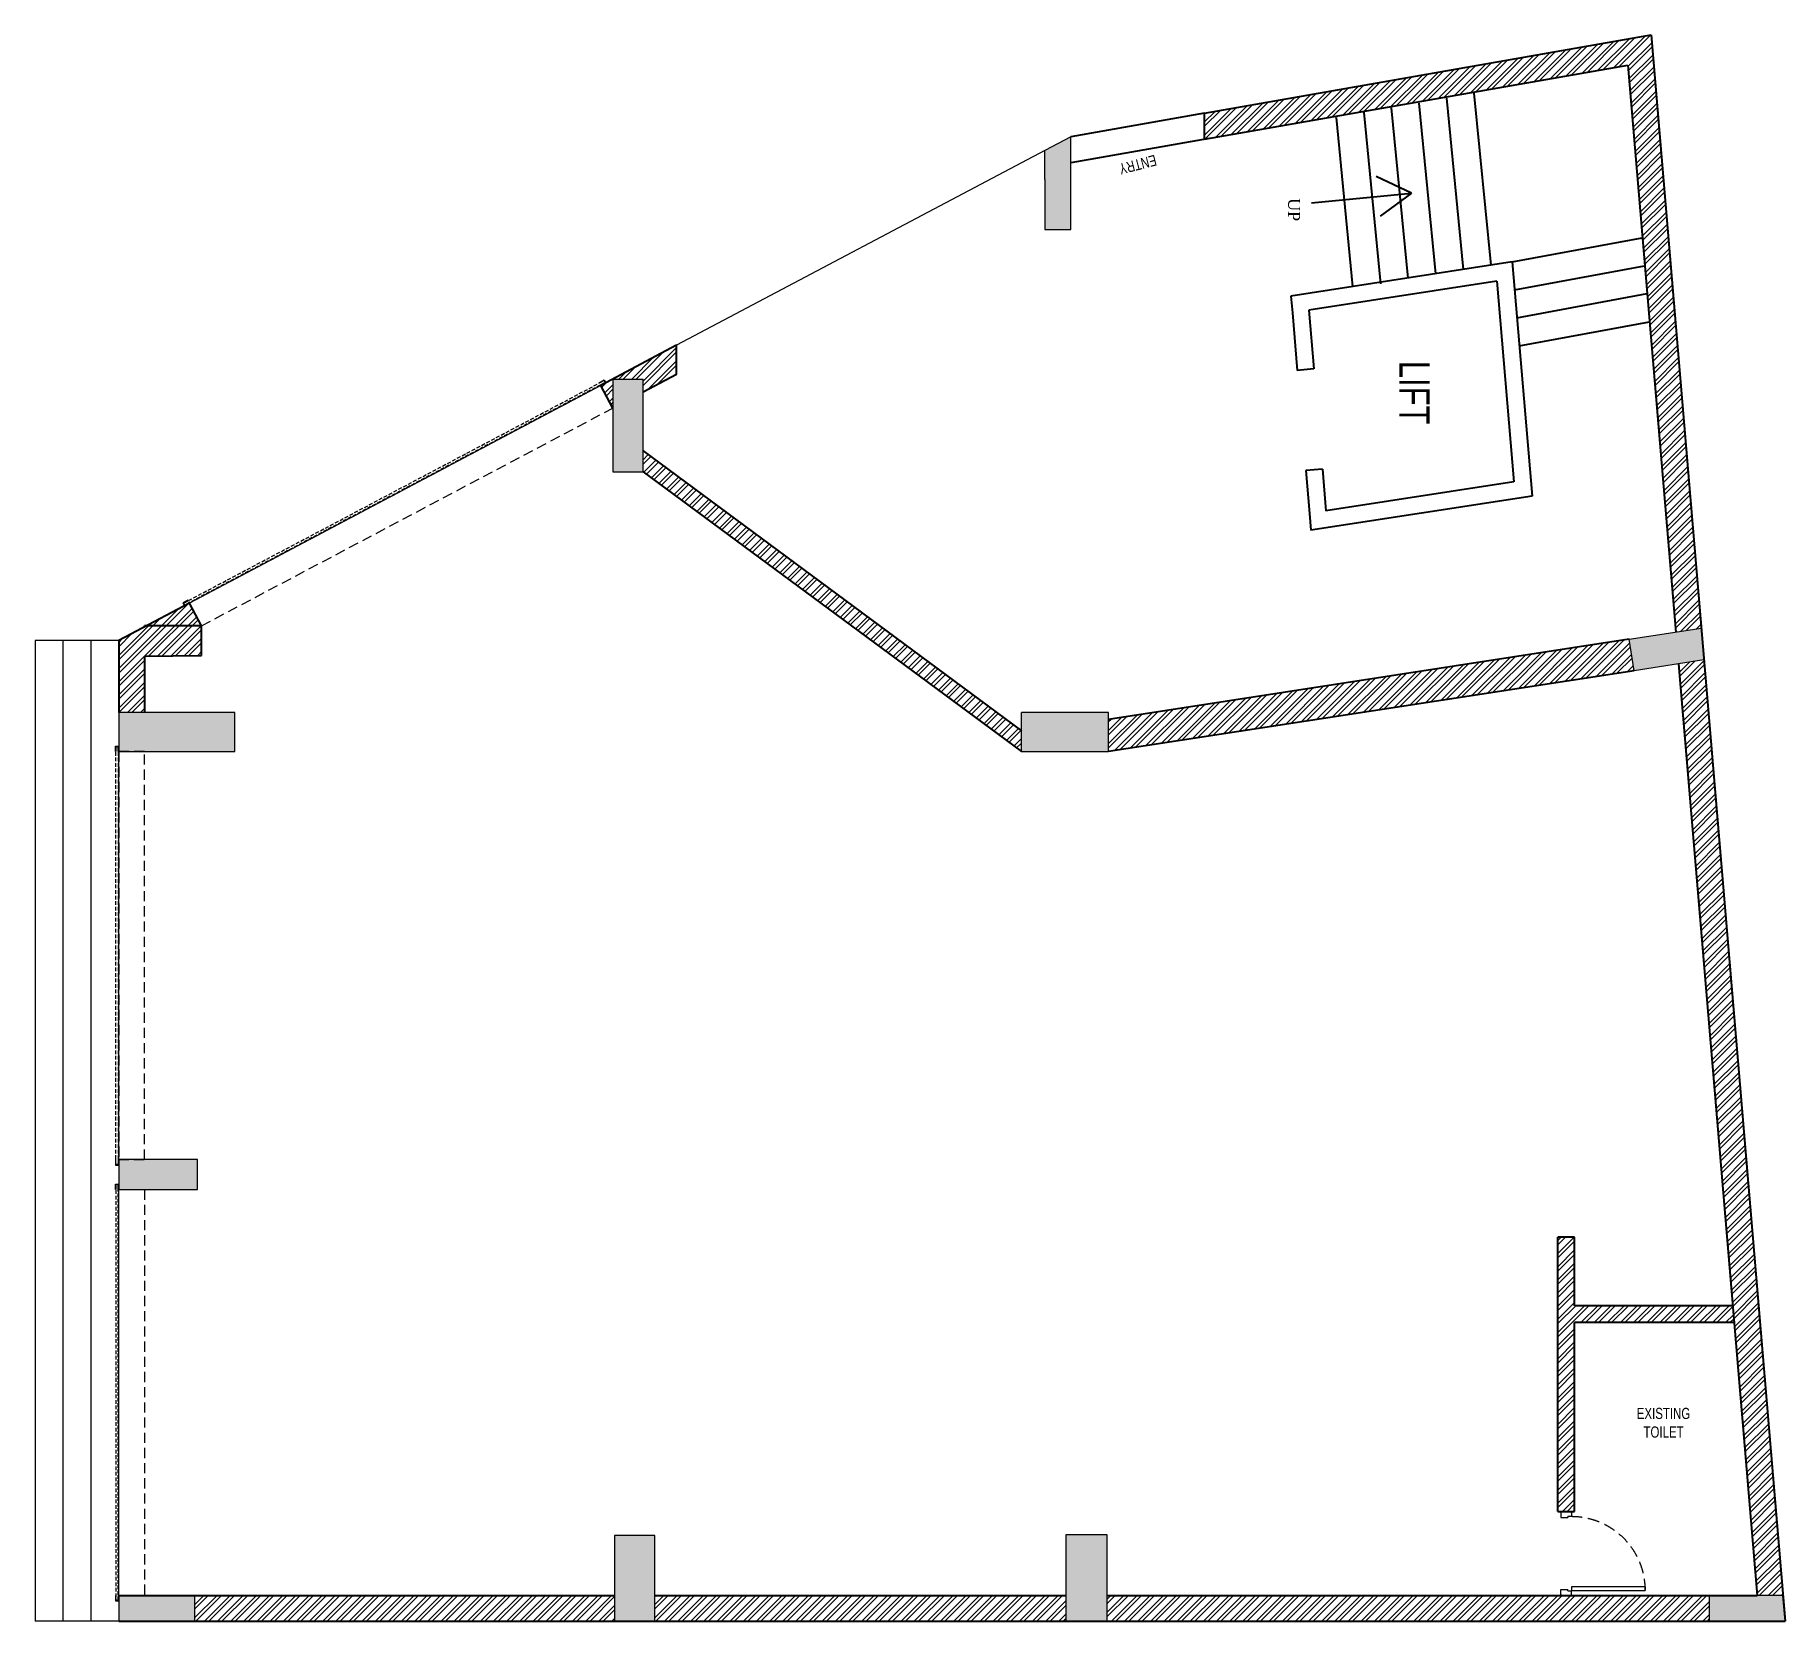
# Model space of a CAD drawing. Header units: feet. Extents: x -15674 to 0, y 0 to 14211.
import ezdxf

# ---------------------------------------------------------------- set-up
doc = ezdxf.new("R2010")
doc.units = ezdxf.units.FT
doc.header["$LTSCALE"] = 33
doc.header["$MEASUREMENT"] = 0
for name, pattern in [('a_p6_plan_L18$0$HIDDEN', [0.375, 0.25, -0.125]), ('HIDDEN2', [4.7625, 3.175, -1.5875]), ('HIDDENX2', [0.75, 0.5, -0.25])]:
    doc.linetypes.add(name, pattern=pattern)
for name, color, linetype, lineweight in [('A-shutter', 8, 'Continuous', 18), ('beam', 90, 'Continuous', 9), ('Column', 243, 'Continuous', 9), ('Door', 2, 'Continuous', 13), ('LENS-DOOR', 34, 'Continuous', 20), ('LENS-TEXT', 31, 'Continuous', 5), ('LN-HATCH', 251, 'Continuous', 0), ('rolling shutter', 1, 'Continuous', 5), ('Steps', 4, 'Continuous', 9)]:
    doc.layers.add(name, color=color, linetype=linetype, lineweight=lineweight)
doc.layers.add('A-WALL', color=1, linetype='Continuous')
doc.styles.add('MtXpl_Times_New_Roma', font='times.ttf')
doc.styles.get("Standard").update_dxf_attribs({"font": 'GILC____.TTF'})
pattern_1 = [(45, (-2882150.93, 5465166.9), (-58.8666395, 58.8666395), []), (45, (-2882111.684, 5465166.9), (-58.8666395, 58.8666395), [])]

# ---------------------------------------------------------------- blocks, each defined once
blk = doc.blocks.new('*U6')
at = {"layer": 'LENS-DOOR'}
for p, q in [((548122, 1779235), (548122, 1778574)), ((548122, 1779235), (548153, 1779235)), ((548153, 1778574), (548153, 1779235)), ((547447, 1778569), (547452, 1778569)), ((547447, 1778484), (547447, 1778569)), ((547452, 1778574), (547489, 1778574)), ((547452, 1778569), (547452, 1778574)), ((547489, 1778540), (547489, 1778574)), ((548122, 1778574), (548153, 1778574)), ((548192, 1778574), (548156, 1778574)), ((548156, 1778540), (548156, 1778574)), ((548192, 1778569), (548192, 1778574)), ((548197, 1778569), (548192, 1778569)), ((548197, 1778484), (548197, 1778569)), ((547447, 1778484), (547452, 1778484)), ((547452, 1778479), (547452, 1778484)), ((547452, 1778479), (547499, 1778479)), ((547489, 1778540), (547499, 1778540)), ((547499, 1778479), (547499, 1778540)), ((548145, 1778479), (548145, 1778540)), ((548156, 1778540), (548145, 1778540)), ((548192, 1778479), (548145, 1778479)), ((548192, 1778479), (548192, 1778484)), ((548197, 1778484), (548192, 1778484))]:
    blk.add_line(p, q, dxfattribs=at)
at = {"layer": 'LENS-DOOR', "color": 7, "linetype": 'HIDDEN2'}
blk.add_ellipse((548153, 1778574), major_axis=(-661, 0), ratio=1, start_param=-1.570791, end_param=0.051209, dxfattribs=at)
blk = doc.blocks.new('*U3')
at = {"layer": 'A-shutter', "color": 5, "ltscale": 10}
for points in [[(41040492, -1561539), (41040492, -1561544), (41040447, -1561544), (41040447, -1561564), (41040492, -1561564), (41040492, -1561569), (41040442, -1561569), (41040442, -1561539)], [(41044127, -1561539), (41044127, -1561544), (41044172, -1561544), (41044172, -1561564), (41044127, -1561564), (41044127, -1561569), (41044177, -1561569), (41044177, -1561539)]]:
    blk.add_lwpolyline(points, close=True, dxfattribs=at)
at = {"layer": 'A-shutter', "color": 5, "linetype": 'HIDDENX2', "ltscale": 2}
blk.add_lwpolyline([(41040447, -1561544), (41040447, -1561564), (41044172, -1561564), (41044172, -1561544)], close=True, dxfattribs=at)
blk = doc.blocks.new('*U4')
at = {"layer": 'A-shutter', "color": 5, "ltscale": 10}
for points in [[(41040492, -1561539), (41040492, -1561544), (41040447, -1561544), (41040447, -1561564), (41040492, -1561564), (41040492, -1561569), (41040442, -1561569), (41040442, -1561539)], [(41044147, -1561539), (41044147, -1561544), (41044192, -1561544), (41044192, -1561564), (41044147, -1561564), (41044147, -1561569), (41044197, -1561569), (41044197, -1561539)]]:
    blk.add_lwpolyline(points, close=True, dxfattribs=at)
at = {"layer": 'A-shutter', "color": 5, "linetype": 'HIDDENX2', "ltscale": 2}
blk.add_lwpolyline([(41040447, -1561544), (41040447, -1561564), (41044192, -1561564), (41044192, -1561544)], close=True, dxfattribs=at)
blk = doc.blocks.new('*U5')
at = {"layer": 'A-shutter', "color": 5, "ltscale": 10}
for points in [[(41040492, -1561539), (41040492, -1561544), (41040447, -1561544), (41040447, -1561564), (41040492, -1561564), (41040492, -1561569), (41040442, -1561569), (41040442, -1561539)], [(41044662, -1561539), (41044662, -1561544), (41044707, -1561544), (41044707, -1561564), (41044662, -1561564), (41044662, -1561569), (41044712, -1561569), (41044712, -1561539)]]:
    blk.add_lwpolyline(points, close=True, dxfattribs=at)
at = {"layer": 'A-shutter', "color": 5, "linetype": 'HIDDENX2', "ltscale": 2}
blk.add_lwpolyline([(41040447, -1561544), (41040447, -1561564), (41044707, -1561564), (41044707, -1561544)], close=True, dxfattribs=at)

msp = doc.modelspace()

# ---------------------------------------------------------------- hatches: boundary and pattern name
at = {"layer": 'Column'}
h = msp.add_hatch(color=8, dxfattribs=at)
h.dxf.hatch_style = 1
h.paths.add_polyline_path([(0, 0), (-19, 230), (-680, 230), (-680, 0)])
h.paths.add_polyline_path([(-727, 8611), (-751, 8896), (-1395, 8797), (-1352, 8515)])
h.paths.add_polyline_path([(-6059, 7790), (-6059, 8140), (-6839, 8140), (-6839, 7790)])
h.paths.add_polyline_path([(-6398, 12467), (-6398, 13299), (-6628, 13177), (-6628, 12917), (-6628, 12467)])
h.paths.add_polyline_path([(-10228, 10298), (-10228, 11128), (-10498, 11128), (-10498, 10298)])
h.paths.add_polyline_path([(-13883, 7790), (-13883, 8140), (-14924, 8140), (-14924, 7790)])
h.paths.add_polyline_path([(-14218, 3865), (-14218, 4135), (-14924, 4135), (-14924, 3865)])
h.paths.add_polyline_path([(-14244, 0), (-14244, 230), (-14924, 230), (-14924, 0)])
h.paths.add_polyline_path([(-10124, 0), (-10124, 767), (-10484, 767), (-10484, 0)])
h.paths.add_polyline_path([(-6074, 0), (-6074, 775), (-6439, 775), (-6439, 0)])
at = {"layer": 'LN-HATCH'}
h = msp.add_hatch(dxfattribs=at)
h.set_pattern_fill('ANSI32', color=256, scale=222)
h.set_pattern_definition(pattern_1)
h.paths.add_polyline_path([(-250, 230), (-19, 230), (-727, 8611), (-955, 8576)])
h.paths.add_polyline_path([(-1884, 980), (-1884, 2675), (-457, 2675), (-469, 2825), (-1884, 2825), (-1884, 3438), (-2034, 3438), (-2034, 980)])
h.paths.add_polyline_path([(-680, 0), (-680, 230), (-2034, 230), (-6074, 230), (-6074, 0)])
h.paths.add_polyline_path([(-979, 8861), (-751, 8896), (-1200, 14211), (-5198, 13510), (-5198, 13276), (-5158, 13283), (-1408, 13941)])
h.paths.add_polyline_path([(-14694, 8140), (-14694, 8646), (-14183, 8652), (-14183, 8917), (-14675, 8917), (-14924, 8785), (-14924, 8140)])
h.paths.add_polyline_path([(-10484, 0), (-10484, 230), (-14244, 230), (-14244, 0)])
h.paths.add_polyline_path([(-6439, 0), (-6439, 230), (-10124, 230), (-10124, 0)])
h.paths.add_polyline_path([(-9928, 11170), (-9928, 11430), (-10498, 11128), (-10228, 11128), (-10228, 11011)])
h.paths.add_polyline_path([(-10498, 10868), (-10498, 11128), (-10606, 11071)])
h.paths.add_polyline_path([(-14183, 8917), (-14291, 9120), (-14675, 8917)])
h = msp.add_hatch(dxfattribs=at)
h.set_pattern_fill('ANSI32', color=256, scale=222)
h.set_pattern_definition(pattern_1)
h.paths.add_polyline_path([(-6059, 8078), (-6059, 7790), (-1352, 8515), (-1395, 8797)])
h.paths.add_polyline_path([(-10228, 10485), (-10228, 10298), (-6839, 7790), (-6839, 7977)])

# ---------------------------------------------------------------- linework, layer by layer
at = {"layer": 'A-WALL'}
for p, q in [((-5198, 13510), (-1200, 14211)), ((-1200, 14211), (0, 0)), ((-5198, 13276), (-1408, 13941)), ((-1408, 13941), (-979, 8861)), ((-2880, 12109), (-3030, 13645)), ((-2633, 12147), (-2783, 13688)), ((-5198, 13510), (-6398, 13299)), ((-5198, 13276), (-5198, 13510)), ((-3621, 11981), (-3770, 13515)), ((-3375, 12033), (-3523, 13558)), ((-3128, 12071), (-3276, 13601)), ((-3870, 11957), (-4017, 13471)), ((-5158, 13283), (-6398, 13066)), ((-3346, 12793), (-3662, 12942)), ((-4242, 12706), (-3346, 12793)), ((-3346, 12793), (-3627, 12586)), ((-2444, 12177), (-1278, 12393)), ((-2444, 12177), (-4425, 11871)), ((-2444, 12177), (-2266, 10079)), ((-2422, 11926), (-1257, 12143)), ((-2580, 12004), (-4264, 11744)), ((-2580, 12004), (-2428, 10206)), ((-4425, 11871), (-4412, 11722)), ((-2401, 11676), (-1235, 11893)), ((-4412, 11722), (-4369, 11205)), ((-4264, 11744), (-4219, 11218)), ((-2380, 11426), (-1214, 11642)), ((-9928, 11430), (-10606, 11071)), ((-9928, 11170), (-9928, 11430)), ((-9928, 11170), (-10228, 11011)), ((-4219, 11218), (-4369, 11205)), ((-10498, 10868), (-10606, 11071)), ((-10228, 10485), (-6839, 7977)), ((-10228, 10298), (-6839, 7790)), ((-4143, 10321), (-4293, 10308)), ((-4293, 10308), (-4260, 9924)), ((-4143, 10321), (-4112, 9947)), ((-2428, 10206), (-4112, 9947)), ((-2266, 10079), (-4248, 9774)), ((-4260, 9924), (-4248, 9774)), ((-14291, 9120), (-14924, 8785)), ((-14183, 8917), (-14291, 9120)), ((-14924, 8785), (-14924, 8140)), ((-14183, 8917), (-14694, 8917)), ((-14694, 8907), (-14694, 8917)), ((-14183, 8652), (-14183, 8917)), ((-14183, 8652), (-14183, 8917)), ((-1395, 8797), (-6059, 8078)), ((-14694, 8646), (-14183, 8652)), ((-14694, 8646), (-14694, 8140)), ((-1352, 8515), (-6059, 7790)), ((-955, 8576), (-250, 230)), ((-2034, 980), (-2034, 3438)), ((-1884, 3438), (-2034, 3438)), ((-1884, 2825), (-1884, 3438)), ((-469, 2825), (-1884, 2825)), ((-1884, 980), (-1884, 2675)), ((-457, 2675), (-1884, 2675)), ((-2034, 980), (-1884, 980)), ((-14924, 230), (-10484, 230)), ((-10124, 230), (-6439, 230)), ((-6074, 230), (-2034, 230)), ((-2034, 230), (-250, 230)), ((-14924, 0), (0, 0))]:
    msp.add_line(p, q, dxfattribs=at)
at = {"layer": 'beam', "linetype": 'a_p6_plan_L18$0$HIDDEN', "lineweight": 5, "ltscale": 11}
for points in [[(-10606, 11071), (-14291, 9120), (-14183, 8917), (-10498, 10868)], [(-14694, 7790), (-14924, 7790), (-14924, 4135), (-14694, 4135)], [(-14694, 230), (-14924, 230), (-14924, 3865), (-14694, 3865)]]:
    msp.add_lwpolyline(points, close=True, dxfattribs=at)
at = {"layer": 'Column'}
for p, q in [((-6398, 13299), (-6628, 13177)), ((-6628, 12917), (-6628, 13177)), ((-6398, 12467), (-6398, 13299)), ((-6628, 12917), (-6628, 12467)), ((-6628, 12467), (-6398, 12467)), ((-10498, 11128), (-10498, 10298)), ((-10498, 11128), (-10228, 11128)), ((-10228, 10298), (-10228, 11128)), ((-10498, 10298), (-10228, 10298)), ((-1395, 8797), (-751, 8896)), ((-1352, 8515), (-1395, 8797)), ((-727, 8611), (-1352, 8515)), ((-6839, 7790), (-6839, 8140)), ((-6059, 8140), (-6839, 8140)), ((-6059, 7790), (-6059, 8140)), ((-6839, 7790), (-6059, 7790)), ((-14924, 4135), (-14924, 3865)), ((-14924, 230), (-14924, 0))]:
    msp.add_line(p, q, dxfattribs=at)
for points in [[(-14924, 7790), (-13883, 7790), (-13883, 8140), (-14924, 8140)], [(-14924, 3865), (-14218, 3865), (-14218, 4135), (-14924, 4135)], [(-10484, 0), (-10124, 0), (-10124, 767), (-10484, 767)], [(-6439, 775), (-6074, 775), (-6074, 0), (-6439, 0)], [(-14924, 0), (-14244, 0), (-14244, 230), (-14924, 230)], [(-680, 0), (0, 0), (-19, 230), (-680, 230)]]:
    msp.add_lwpolyline(points, close=True, dxfattribs=at)
at = {"layer": 'Steps'}
for p, q in [((-6628, 13177), (-9928, 11430)), ((-10606, 11071), (-14291, 9120)), ((-15674, 8785), (-15674, 0)), ((-14924, 8785), (-15674, 8785)), ((-15424, 8785), (-15424, 0)), ((-15174, 8785), (-15174, 0)), ((-14924, 4135), (-14924, 7790)), ((-14924, 230), (-14924, 3865)), ((-14924, 0), (-15674, 0))]:
    msp.add_line(p, q, dxfattribs=at)

# ---------------------------------------------------------------- block references
at = {"layer": 'Door', "rotation": 270}
msp.add_blockref('*U6', (-1780486, 548427), dxfattribs=at)
at = {"layer": 'rolling shutter', "color": 2, "xscale": -1}
for name, p, rotation in [('*U5', (-35553804, -20574937), 207.8999233677004), ('*U4', (1546615, -41036357), 270)]:
    msp.add_blockref(name, p, dxfattribs=dict(at, rotation=rotation))
at = {"layer": 'rolling shutter', "color": 2, "rotation": 270}
msp.add_blockref('*U3', (1546615, 41044357), dxfattribs=at)

# ---------------------------------------------------------------- texts
at = {"layer": 'A-WALL', "style": 'MtXpl_Times_New_Roma'}
msp.add_text('UP', height=106.8, rotation=270, dxfattribs=at).set_placement((-4450, 12749))
at = {"layer": 'A-WALL'}
msp.add_text('LIFT', height=270.4, rotation=270, dxfattribs=at).set_placement((-3454, 11291))
at = {"layer": 'A-WALL', "insert": (-5620, 13044), "char_height": 293, "attachment_point": 1, "rotation": 194.4635}
msp.add_mtext_dynamic_manual_height_columns('{\\H0.33333x;ENTRY}', width=4159.19, gutter_width=4366, heights=[861], dxfattribs=at)
at = {"layer": 'LENS-TEXT', "color": 0, "linetype": 'Continuous', "ltscale": 3, "insert": (-1088, 1776), "char_height": 100, "width": 409.42, "attachment_point": 5}
msp.add_mtext('EXISTING TOILET', dxfattribs=at)

doc.saveas('drawing.dxf')
